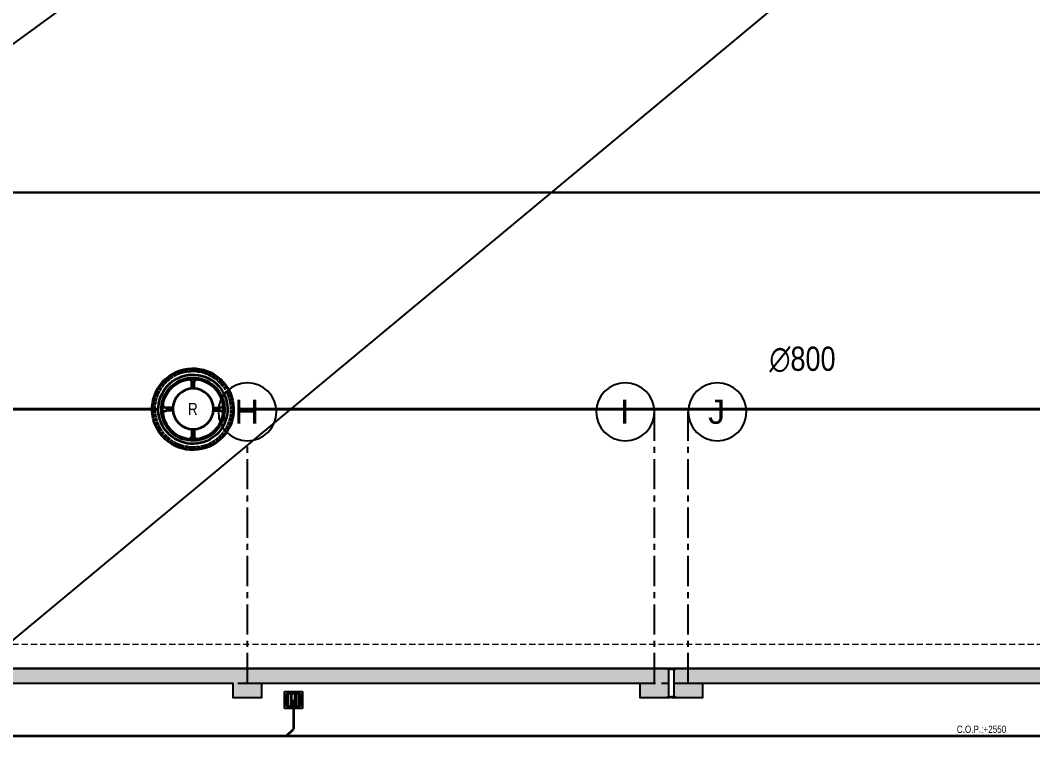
# Model space of a CAD drawing. Header units: millimetres. Extents: x -379292 to 1221486, y 92049 to 447512.
# Drawn here: x 109159 to 130059, y 277010 to 291803 of the extents above; entities that cross this region are included whole.
import ezdxf
from ezdxf.enums import TextEntityAlignment as Align
from ezdxf.lldxf.tags import DXFTag

# ---------------------------------------------------------------- set-up
doc = ezdxf.new("R2010")
doc.units = ezdxf.units.MM
doc.linetypes.add('CENTER', pattern=[2, 1.25, -0.25, 0.25, -0.25])
doc.linetypes.add('HIDDEN', pattern=[9.525, 6.35, -3.175])
for name, color, linetype, lineweight in [('0-KRCN-SHT YAĞMURSUYUBORUSU-100', 3, 'PISSU_LINE50', 35), ('0-KRCN-SHT-PİSSU-BORU', 220, 'PISSU_LINE50', 40), ('0-KRCN-SHT-ROGAR', 151, 'Continuous', 35), ('06_FORMWORK HIDDEN', 252, 'HIDDEN2', 0)]:
    doc.layers.add(name, color=color, linetype=linetype, lineweight=lineweight)
for name, color, linetype in [('04_RAIN INLET', 51, 'Continuous'), ('05_AXIS', 211, 'CENTER'), ('05_AXIS NAME', 7, 'Continuous'), ('05_DILATATION', 131, 'Continuous'), ('05_HATCH CONCRETE', 141, 'Continuous'), ('05_HATCH SOLID-2', 253, 'Continuous'), ('M_YANGIN_SPR_ CAP', 7, 'Continuous')]:
    doc.layers.add(name, color=color, linetype=linetype)
doc.styles.add('DOA.ARIAL', font='arial.ttf')
doc.styles.add('MUF', font='isocpeur.ttf')
doc.styles.add('TROMANT', font='arial.ttf', dxfattribs={"width": 0.8})
doc.styles.add('YAZI-5', font='arial.ttf', dxfattribs={"height": 5})
tags = doc.linetypes.add('HIDDEN2', pattern=[0.1875, 0.125, -0.0625]).pattern_tags.tags
tags[6:7] = [DXFTag(74, 4), DXFTag(75, 0), DXFTag(340, '0'), DXFTag(46, 0.0), DXFTag(50, 0.0), DXFTag(44, 0.0), DXFTag(45, 0.0)]
tags[4:5] = [DXFTag(74, 4), DXFTag(75, 0), DXFTag(340, '0'), DXFTag(46, 0.0), DXFTag(50, 0.0), DXFTag(44, 0.0), DXFTag(45, 0.0)]
doc.linetypes.add('PISSU_LINE50', pattern='A,50,-10,["C",MUF,S=10,R=0,X=1,Y=-5],0', length=60)
pattern_1 = [(225, (905000, -3e-07), (67.351921, -67.351921), []), (225, (904932.65, -3e-07), (67.351921, -67.351921), [47.625, -23.8125])]

# ---------------------------------------------------------------- blocks, each defined once
blk = doc.blocks.new('AWAKS ADI')
at = {"layer": '05_AXIS NAME', "color": 2}
blk.add_circle((0, 0), 6, dxfattribs=at)
at = {"layer": '05_AXIS NAME', "style": 'YAZI-5'}
blk.add_attdef('AKSADI', text='', height=5, dxfattribs=at).set_placement((0, 0), align=Align.MIDDLE_CENTER)
blk = doc.blocks.new('202_Aks')
at = {"layer": '05_AXIS', "ltscale": 500}
for p, q in [((65600, 0), (65600, 5600)), ((66300, 0), (66300, 5600)), ((57200, 0), (57200, 5000)), ((-5000, 0), (142900, 0))]:
    blk.add_line(p, q, dxfattribs=at)
at = {"layer": '05_AXIS NAME'}
ref = blk.add_blockref('AWAKS ADI', (57200, 5600), dxfattribs=dict(at, xscale=-100, yscale=100, zscale=100))
ref.add_attrib('AKSADI', 'H', dxfattribs={"height": 500, "style": 'YAZI-5'}).set_placement((57186, 5602), align=Align.MIDDLE_CENTER)
ref = blk.add_blockref('AWAKS ADI', (65000, 5600), dxfattribs=dict(at, xscale=-100, yscale=100, zscale=100))
ref.add_attrib('AKSADI', 'I', dxfattribs={"height": 500, "style": 'YAZI-5'}).set_placement((64986, 5602), align=Align.MIDDLE_CENTER)
ref = blk.add_blockref('AWAKS ADI', (66900, 5600), dxfattribs=dict(at, xscale=-100, yscale=100, zscale=100))
ref.add_attrib('AKSADI', 'J', dxfattribs={"height": 500, "style": 'YAZI-5'}).set_placement((66886, 5602), align=Align.MIDDLE_CENTER)
blk = doc.blocks.new('DİLATASYON PROFİL')
at = {"color": 8}
for p, q in [((-48, 0), (-46, 2)), ((-48, 0), (-20, 0)), ((-46, 2), (-46, 2)), ((-23, 2), (-20, 2)), ((-23, 2), (-22, 0)), ((-19, 2), (-20, 1)), ((-20, 2), (-20, 1)), ((-20, 0), (12, 0)), ((-20, 0), (-20, 0)), ((-20, 0), (-20, 0)), ((-17, 2), (-19, 2)), ((-17, 2), (-18, 0)), ((12, -13), (12, 0)), ((12, -13), (12, 0)), ((20, 2), (21, 0)), ((22, 2), (21, 2)), ((21, 1), (21, 0)), ((21, -1), (21, 0)), ((23, 1), (23, 1)), ((24, -6), (23, 1)), ((24, 1), (24, 1)), ((24, 1), (24, 1)), ((25, 1), (25, 1)), ((25, 1), (25, 1)), ((26, 1), (26, 1)), ((26, 1), (26, 1)), ((27, 1), (27, 1)), ((27, 1), (27, 1)), ((28, 1), (28, 1)), ((28, 1), (28, 1)), ((29, 1), (29, 1)), ((29, 1), (29, 1)), ((30, 1), (30, 1)), ((30, 1), (30, 1)), ((31, 1), (31, 1)), ((31, 1), (31, 1)), ((32, 1), (32, 1)), ((32, 1), (32, 1)), ((33, 1), (33, 1)), ((33, 1), (33, 1)), ((34, 1), (34, 1)), ((34, 1), (34, 1)), ((35, 1), (35, 1)), ((35, 1), (35, 1)), ((36, 2), (36, 2)), ((36, 2), (36, 1)), ((38, 2), (36, 1)), ((36, 1), (36, 2)), ((36, 1), (36, 2)), ((38, 2), (38, 2)), ((38, 2), (38, 2)), ((38, 2), (38, 2)), ((39, 2), (38, 2)), ((39, 2), (38, 2)), ((40, 2), (39, 2)), ((39, 2), (39, 2)), ((40, 2), (41, 2)), ((41, 2), (42, 1)), ((41, 2), (41, 2)), ((43, 2), (42, 1)), ((43, 2), (43, 2)), ((43, 1), (43, 2)), ((43, 1), (43, 2)), ((44, 1), (44, 1)), ((45, 1), (45, 1)), ((45, 1), (45, 1)), ((46, 1), (46, 1)), ((46, 1), (46, 1)), ((47, 1), (47, 1)), ((47, 1), (47, 1)), ((48, 1), (48, 1)), ((48, 1), (48, 1)), ((49, 1), (49, 1)), ((49, 1), (49, 1)), ((50, 1), (50, 1)), ((50, 1), (50, 1)), ((51, 1), (51, 1)), ((51, 1), (51, 1)), ((52, 1), (52, 1)), ((52, 1), (52, 1)), ((53, 1), (53, 1)), ((53, 1), (53, 1)), ((54, 1), (54, 1)), ((54, 1), (54, 1)), ((55, 1), (55, 1)), ((55, 1), (55, 1)), ((56, 1), (56, 1)), ((57, 2), (57, 2)), ((57, 2), (58, 1)), ((57, 1), (57, 2)), ((57, 1), (57, 2)), ((59, 2), (58, 1)), ((59, 2), (59, 2)), ((59, 2), (59, 2)), ((59, 2), (59, 2)), ((60, 2), (59, 2)), ((60, 2), (59, 2)), ((60, 2), (61, 2)), ((61, 2), (62, 2)), ((61, 2), (61, 2)), ((63, 2), (62, 2)), ((63, 2), (64, 1)), ((64, 2), (64, 2)), ((64, 2), (64, 1)), ((64, 1), (64, 2)), ((64, 1), (64, 2)), ((65, 1), (65, 1)), ((66, 1), (66, 1)), ((66, 1), (66, 1)), ((67, 1), (67, 1)), ((67, 1), (67, 1)), ((68, 1), (68, 1)), ((68, 1), (68, 1)), ((69, 1), (69, 1)), ((69, 1), (69, 1)), ((70, 1), (70, 1)), ((70, 1), (70, 1)), ((71, 1), (71, 1)), ((71, 1), (71, 1)), ((72, 1), (72, 1)), ((72, 1), (72, 1)), ((73, 1), (73, 1)), ((73, 1), (73, 1)), ((74, 1), (74, 1)), ((74, 1), (74, 1)), ((75, 1), (75, 1)), ((75, 1), (75, 1)), ((76, -6), (77, 1)), ((76, 1), (76, 1)), ((76, 1), (76, 1)), ((77, 1), (77, 1)), ((77, 1), (77, 1)), ((78, 2), (79, 2)), ((80, 2), (79, 0)), ((79, 1), (79, 0)), ((79, -1), (79, 1)), ((88, -13), (88, 0)), ((120, 0), (88, 0)), ((88, -13), (88, 0)), ((148, 0), (88, 0)), ((117, 2), (119, 2)), ((117, 2), (118, 0)), ((119, 2), (120, 1)), ((123, 2), (120, 2)), ((120, 2), (120, 1)), ((120, 0), (120, 0)), ((120, 0), (120, 0)), ((140, 0), (120, 0)), ((123, 2), (122, 0)), ((146, 2), (146, 2)), ((148, 0), (146, 2)), ((-22, -20), (-23, -21)), ((-22, -20), (-23, -21)), ((-23, -21), (-22, -22)), ((-23, -21), (-22, -22)), ((-23, -22), (-23, -23)), ((-22, -22), (-23, -22)), ((-23, -22), (-23, -23)), ((-22, -22), (-23, -22)), ((-23, -23), (-22, -23)), ((-22, -23), (-23, -23)), ((-23, -23), (-23, -24)), ((-23, -23), (-22, -23)), ((-22, -23), (-23, -23)), ((-23, -23), (-23, -24)), ((-23, -24), (-22, -25)), ((-23, -24), (-22, -25)), ((-22, 0), (-18, 0)), ((-22, -3), (-22, 0)), ((-22, 0), (-18, 0)), ((-22, -3), (-22, 0)), ((-22, -3), (-18, -3)), ((-22, -3), (-18, -3)), ((-21, -6), (-22, -6)), ((-22, -6), (-22, -7)), ((-21, -6), (-22, -6)), ((-22, -6), (-22, -7)), ((-22, -7), (-21, -7)), ((-21, -7), (-22, -7)), ((-22, -7), (-22, -9)), ((-22, -7), (-21, -7)), ((-21, -7), (-22, -7)), ((-22, -7), (-22, -9)), ((-22, -9), (-21, -9)), ((-21, -9), (-22, -9)), ((-22, -9), (-22, -10)), ((-22, -9), (-21, -9)), ((-21, -9), (-22, -9)), ((-22, -9), (-22, -10)), ((-22, -10), (-21, -11)), ((-22, -10), (-21, -11)), ((-21, -11), (-22, -11)), ((-22, -11), (-22, -12)), ((-21, -11), (-22, -11)), ((-22, -11), (-22, -12)), ((-22, -12), (-21, -13)), ((-22, -12), (-21, -13)), ((-21, -13), (-22, -13)), ((-22, -13), (-22, -14)), ((-21, -13), (-22, -13)), ((-22, -13), (-22, -14)), ((-21, -14), (-22, -14)), ((-22, -14), (-21, -14)), ((-21, -14), (-22, -14)), ((-22, -14), (-22, -16)), ((-21, -14), (-22, -14)), ((-22, -14), (-21, -14)), ((-21, -14), (-22, -14)), ((-22, -14), (-22, -16)), ((-22, -16), (-21, -16)), ((-21, -16), (-22, -16)), ((-22, -16), (-22, -17)), ((-22, -16), (-21, -16)), ((-21, -16), (-22, -16)), ((-22, -16), (-22, -17)), ((-22, -17), (-21, -18)), ((-22, -17), (-21, -18)), ((-21, -18), (-22, -18)), ((-22, -18), (-22, -19)), ((-21, -18), (-22, -18)), ((-22, -18), (-22, -19)), ((-22, -19), (-22, -20)), ((-22, -19), (-22, -20)), ((-22, -20), (-22, -20)), ((-22, -20), (-22, -20)), ((-22, -25), (-21, -25)), ((-22, -25), (-21, -25)), ((-21, -3), (-21, -3)), ((-21, -3), (-21, -6)), ((-21, -6), (-21, -3)), ((-21, -25), (-20, -3)), ((-21, -3), (-21, -3)), ((-21, -3), (-21, -6)), ((-21, -6), (-21, -3)), ((-21, -25), (-20, -3)), ((-21, -7), (-21, -7)), ((-21, -7), (-21, -7)), ((-19, -12), (-21, -14)), ((-19, -12), (-21, -14)), ((-19, -13), (-21, -14)), ((-19, -13), (-21, -14)), ((-19, -16), (-21, -18)), ((-19, -16), (-21, -17)), ((-19, -16), (-21, -18)), ((-19, -16), (-21, -17)), ((-19, -19), (-21, -21)), ((-19, -19), (-21, -21)), ((-19, -20), (-21, -21)), ((-19, -20), (-21, -21)), ((-19, -23), (-21, -25)), ((-19, -23), (-21, -25)), ((-19, -23), (-21, -25)), ((-19, -23), (-21, -25)), ((-21, -25), (-21, -25)), ((-20, -27), (-21, -25)), ((-21, -25), (-21, -25)), ((-20, -27), (-21, -25)), ((-19, -25), (-20, -3)), ((-19, -25), (-20, -3)), ((-20, -5), (-20, -6)), ((-20, -5), (-20, -6)), ((-20, -6), (-20, -6)), ((-20, -6), (-20, -6)), ((-19, -9), (-20, -10)), ((-19, -9), (-20, -10)), ((-19, -9), (-20, -10)), ((-19, -9), (-20, -10)), ((-20, -27), (-18, -25)), ((-20, -27), (-18, -25)), ((-18, -3), (-19, -3)), ((-19, -3), (-19, -6)), ((-18, -3), (-19, -3)), ((-19, -3), (-19, -6)), ((-19, -6), (-18, -6)), ((-19, -6), (-18, -6)), ((-19, -7), (-18, -7)), ((-18, -7), (-19, -7)), ((-19, -7), (-18, -7)), ((-18, -7), (-19, -7)), ((-19, -9), (-18, -9)), ((-18, -9), (-19, -9)), ((-19, -9), (-18, -9)), ((-18, -9), (-19, -9)), ((-18, -10), (-19, -11)), ((-18, -10), (-19, -11)), ((-19, -11), (-18, -11)), ((-19, -11), (-18, -11)), ((-18, -12), (-19, -13)), ((-18, -12), (-19, -13)), ((-19, -13), (-18, -13)), ((-19, -13), (-18, -13)), ((-19, -25), (-18, -25)), ((-19, -25), (-18, -25)), ((-18, -3), (-18, 0)), ((-18, -3), (-18, 0)), ((-18, -5), (-18, -3)), ((-18, -5), (-18, -3)), ((-18, -6), (-18, -5)), ((-18, -5), (-18, -5)), ((-18, -6), (-18, -5)), ((-18, -5), (-18, -5)), ((-18, -6), (-18, -7)), ((-18, -6), (-18, -7)), ((-18, -7), (-18, -9)), ((-18, -7), (-18, -9)), ((-18, -9), (-18, -10)), ((-18, -9), (-18, -9)), ((-18, -9), (-18, -10)), ((-18, -9), (-18, -9)), ((-18, -11), (-18, -11)), ((-18, -11), (-18, -12)), ((-18, -11), (-18, -11)), ((-18, -11), (-18, -12)), ((-18, -13), (-18, -14)), ((-18, -13), (-18, -14)), ((-18, -14), (-18, -16)), ((-18, -14), (-18, -14)), ((-18, -14), (-18, -14)), ((-18, -14), (-18, -16)), ((-18, -14), (-18, -14)), ((-18, -14), (-18, -14)), ((-18, -16), (-17, -16)), ((-18, -16), (-18, -16)), ((-18, -16), (-17, -16)), ((-18, -16), (-18, -16)), ((-17, -17), (-18, -18)), ((-17, -17), (-18, -18)), ((-18, -18), (-17, -18)), ((-18, -18), (-17, -18)), ((-17, -19), (-18, -20)), ((-17, -19), (-18, -20)), ((-18, -20), (-17, -20)), ((-18, -20), (-17, -20)), ((-17, -21), (-18, -22)), ((-17, -21), (-18, -22)), ((-18, -22), (-17, -22)), ((-18, -22), (-17, -22)), ((-18, -23), (-17, -23)), ((-17, -23), (-18, -23)), ((-18, -23), (-17, -23)), ((-17, -23), (-18, -23)), ((-17, -24), (-18, -25)), ((-17, -24), (-18, -25)), ((-18, -25), (-18, -25)), ((-18, -25), (-18, -25)), ((-17, -16), (-17, -17)), ((-17, -16), (-17, -17)), ((-17, -18), (-17, -19)), ((-17, -18), (-17, -19)), ((-17, -20), (-17, -21)), ((-17, -20), (-17, -21)), ((-17, -22), (-17, -23)), ((-17, -22), (-17, -23)), ((-17, -23), (-17, -24)), ((-17, -23), (-17, -24)), ((12, -13), (21, -13)), ((19, -2), (19, -1)), ((19, -8), (19, -8)), ((20, -3), (21, -3)), ((21, -1), (21, -3)), ((22, -12), (21, -7)), ((21, -13), (21, -9)), ((22, -12), (24, -7)), ((24, -5), (24, 0)), ((25, -6), (24, -6)), ((26, -6), (24, -6)), ((24, -7), (25, -7)), ((26, -7), (24, -7)), ((24, -12), (24, -8)), ((25, -8), (24, -8)), ((34, -12), (24, -12)), ((25, -5), (25, -4)), ((28, -4), (25, -4)), ((25, -10), (25, -8)), ((28, -10), (25, -10)), ((26, -4), (27, -4)), ((26, -6), (26, -5)), ((26, -9), (26, -7)), ((27, -9), (26, -9)), ((27, -9), (27, -4)), ((28, -10), (28, -4)), ((30, -10), (30, -4)), ((32, -4), (30, -4)), ((32, -10), (30, -10)), ((31, -4), (31, -8)), ((32, -4), (31, -4)), ((31, -8), (31, -10)), ((31, -10), (32, -10)), ((31, -10), (32, -10)), ((32, -4), (32, -5)), ((32, -4), (32, -6)), ((32, -6), (34, -6)), ((32, -8), (32, -10)), ((34, -8), (32, -8)), ((32, -10), (32, -8)), ((32, -10), (32, -8)), ((34, -6), (33, -6)), ((33, -8), (34, -8)), ((34, 0), (34, -5)), ((34, -6), (34, -2)), ((34, -8), (34, -12)), ((36, -7), (36, -5)), ((43, -7), (43, -5)), ((45, -6), (45, 0)), ((45, -6), (45, -2)), ((46, -6), (45, -6)), ((46, -6), (45, -6)), ((45, -8), (46, -8)), ((46, -8), (45, -8)), ((45, -12), (45, -9)), ((55, -12), (45, -12)), ((46, -6), (46, -4)), ((46, -4), (48, -4)), ((49, -4), (46, -4)), ((46, -6), (46, -4)), ((46, -10), (46, -8)), ((46, -10), (46, -8)), ((46, -10), (46, -9)), ((48, -10), (46, -10)), ((49, -10), (46, -10)), ((48, -4), (48, -8)), ((48, -8), (48, -10)), ((49, -10), (49, -4)), ((53, -4), (51, -4)), ((51, -10), (51, -4)), ((53, -10), (51, -10)), ((52, -4), (52, -8)), ((54, -4), (52, -4)), ((52, -8), (52, -10)), ((52, -10), (54, -10)), ((53, -4), (53, -6)), ((54, -4), (54, -5)), ((55, -6), (54, -6)), ((55, -6), (54, -6)), ((54, -8), (55, -8)), ((55, -8), (54, -8)), ((54, -10), (54, -8)), ((53, -9), (53, -10)), ((55, 0), (55, -6)), ((55, -6), (55, -2)), ((55, -9), (55, -12)), ((57, -7), (57, -5)), ((64, -7), (64, -5)), ((66, -6), (66, 0)), ((66, -6), (66, -2)), ((68, -6), (66, -6)), ((67, -6), (66, -6)), ((66, -8), (68, -8)), ((67, -8), (66, -8)), ((66, -12), (66, -9)), ((76, -12), (66, -12)), ((68, -6), (68, -4)), ((68, -4), (69, -4)), ((70, -4), (68, -4)), ((68, -6), (68, -4)), ((68, -10), (68, -8)), ((68, -10), (68, -8)), ((68, -10), (68, -9)), ((69, -10), (68, -10)), ((70, -10), (68, -10)), ((69, -4), (69, -8)), ((69, -8), (69, -10)), ((70, -10), (70, -4)), ((75, -4), (72, -4)), ((72, -10), (72, -4)), ((75, -10), (72, -10)), ((73, -10), (73, -5)), ((74, -5), (73, -5)), ((73, -10), (74, -10)), ((74, -7), (74, -5)), ((74, -7), (76, -7)), ((74, -9), (74, -8)), ((74, -8), (76, -8)), ((75, -4), (75, -6)), ((76, -6), (75, -6)), ((75, -8), (76, -8)), ((75, -9), (75, -10)), ((76, 0), (76, -6)), ((78, -12), (76, -8)), ((76, -9), (76, -12)), ((78, -12), (79, -8)), ((79, -2), (79, -3)), ((80, -3), (79, -3)), ((79, -13), (79, -9)), ((88, -13), (79, -13)), ((81, -2), (81, -1)), ((81, -8), (81, -9)), ((118, -16), (117, -16)), ((117, -16), (117, -17)), ((118, -16), (117, -16)), ((117, -16), (117, -17)), ((117, -17), (118, -18)), ((117, -17), (118, -18)), ((118, -18), (117, -18)), ((117, -18), (117, -19)), ((118, -18), (117, -18)), ((117, -18), (117, -19)), ((117, -19), (118, -20)), ((117, -19), (118, -20)), ((118, -20), (117, -20)), ((117, -20), (117, -21)), ((118, -20), (117, -20)), ((117, -20), (117, -21)), ((117, -21), (118, -22)), ((117, -21), (118, -22)), ((117, -22), (117, -23)), ((118, -22), (117, -22)), ((117, -22), (117, -23)), ((118, -22), (117, -22)), ((117, -23), (118, -23)), ((118, -23), (117, -23)), ((117, -23), (117, -24)), ((117, -23), (118, -23)), ((118, -23), (117, -23)), ((117, -23), (117, -24)), ((117, -24), (118, -25)), ((117, -24), (118, -25)), ((118, 0), (122, 0)), ((118, -3), (118, 0)), ((118, 0), (122, 0)), ((118, -3), (118, 0)), ((118, -3), (119, -3)), ((118, -3), (122, -3)), ((118, -6), (118, -3)), ((118, -3), (119, -3)), ((118, -3), (122, -3)), ((118, -6), (118, -3)), ((119, -6), (118, -6)), ((118, -6), (118, -7)), ((119, -6), (118, -6)), ((118, -6), (118, -7)), ((118, -7), (119, -7)), ((118, -7), (118, -7)), ((119, -7), (118, -7)), ((118, -7), (118, -9)), ((118, -7), (119, -7)), ((118, -7), (118, -7)), ((119, -7), (118, -7)), ((118, -7), (118, -9)), ((118, -9), (119, -9)), ((119, -9), (118, -9)), ((118, -9), (118, -10)), ((118, -9), (119, -9)), ((119, -9), (118, -9)), ((118, -9), (118, -10)), ((118, -10), (119, -11)), ((118, -10), (119, -11)), ((119, -11), (118, -11)), ((118, -11), (118, -12)), ((119, -11), (118, -11)), ((118, -11), (118, -12)), ((118, -12), (119, -13)), ((118, -12), (119, -13)), ((119, -13), (118, -13)), ((118, -13), (118, -14)), ((119, -13), (118, -13)), ((118, -13), (118, -14)), ((118, -14), (118, -14)), ((118, -14), (118, -14)), ((118, -14), (118, -16)), ((118, -14), (118, -14)), ((118, -14), (118, -14)), ((118, -14), (118, -14)), ((118, -14), (118, -16)), ((118, -14), (118, -14)), ((118, -16), (118, -16)), ((118, -16), (118, -16)), ((121, -23), (118, -25)), ((121, -23), (118, -25)), ((118, -25), (119, -25)), ((118, -25), (118, -25)), ((120, -27), (118, -25)), ((118, -25), (119, -25)), ((118, -25), (118, -25)), ((120, -27), (118, -25)), ((119, -3), (119, -6)), ((119, -25), (120, -3)), ((119, -3), (119, -6)), ((119, -25), (120, -3)), ((120, -6), (119, -6)), ((120, -6), (119, -6)), ((120, -9), (119, -10)), ((120, -9), (119, -10)), ((120, -9), (119, -10)), ((120, -9), (119, -10)), ((121, -12), (119, -14)), ((121, -12), (119, -14)), ((121, -13), (119, -14)), ((121, -13), (119, -14)), ((121, -16), (119, -18)), ((121, -16), (119, -17)), ((121, -16), (119, -18)), ((121, -16), (119, -17)), ((121, -19), (119, -21)), ((121, -19), (119, -21)), ((121, -20), (119, -21)), ((121, -20), (119, -21)), ((121, -23), (119, -25)), ((121, -23), (119, -25)), ((121, -25), (120, -3)), ((121, -25), (120, -3)), ((120, -5), (120, -6)), ((120, -5), (120, -6)), ((120, -27), (121, -25)), ((120, -27), (121, -25)), ((121, -3), (121, -3)), ((121, -3), (121, -6)), ((121, -5), (121, -3)), ((121, -3), (121, -3)), ((121, -3), (121, -6)), ((121, -5), (121, -3)), ((121, -6), (121, -5)), ((121, -5), (121, -5)), ((121, -6), (121, -5)), ((121, -5), (121, -5)), ((121, -6), (122, -6)), ((121, -6), (122, -6)), ((121, -8), (122, -7)), ((122, -7), (121, -8)), ((121, -8), (122, -7)), ((122, -7), (121, -8)), ((121, -9), (122, -9)), ((121, -9), (121, -9)), ((122, -9), (121, -9)), ((121, -9), (122, -9)), ((121, -9), (121, -9)), ((122, -9), (121, -9)), ((122, -10), (121, -11)), ((122, -10), (121, -11)), ((121, -11), (122, -11)), ((121, -11), (121, -11)), ((121, -11), (122, -11)), ((121, -11), (121, -11)), ((122, -12), (121, -13)), ((122, -12), (121, -13)), ((121, -13), (122, -13)), ((121, -13), (122, -13)), ((121, -14), (122, -14)), ((122, -14), (121, -14)), ((121, -14), (122, -14)), ((122, -14), (121, -14)), ((121, -16), (122, -16)), ((122, -16), (121, -16)), ((121, -16), (122, -16)), ((122, -16), (121, -16)), ((122, -17), (121, -18)), ((122, -17), (121, -18)), ((121, -18), (122, -18)), ((121, -18), (122, -18)), ((121, -25), (121, -25)), ((121, -25), (122, -25)), ((121, -25), (121, -25)), ((121, -25), (122, -25)), ((122, -3), (122, 0)), ((122, -3), (122, 0)), ((122, -6), (122, -7)), ((122, -6), (122, -7)), ((122, -7), (122, -9)), ((122, -7), (122, -9)), ((122, -9), (122, -10)), ((122, -9), (122, -10)), ((122, -11), (122, -12)), ((122, -11), (122, -12)), ((122, -13), (122, -14)), ((122, -13), (122, -14)), ((122, -14), (122, -16)), ((122, -14), (122, -16)), ((122, -16), (122, -17)), ((122, -16), (122, -17)), ((122, -18), (122, -19)), ((122, -18), (122, -19)), ((122, -19), (122, -20)), ((122, -19), (122, -20)), ((122, -20), (122, -20)), ((122, -20), (123, -21)), ((122, -20), (122, -20)), ((122, -20), (123, -21)), ((123, -21), (122, -22)), ((123, -21), (122, -22)), ((122, -22), (123, -22)), ((122, -22), (123, -22)), ((122, -23), (123, -23)), ((123, -23), (122, -23)), ((122, -23), (123, -23)), ((123, -23), (122, -23)), ((123, -24), (122, -25)), ((123, -24), (122, -25)), ((123, -22), (123, -23)), ((123, -22), (123, -23)), ((123, -23), (123, -24)), ((123, -23), (123, -24))]:
    blk.add_line(p, q, dxfattribs=at)
for centre, radius, start, end in [((-45, 1), 1.3, 64.6683, 126.1289), ((-44, 3), 1.3, 244.6683, 295.3317), ((-43, 1), 1.3, 64.6683, 115.3317), ((-42, 3), 1.3, 244.6683, 295.3317), ((-40, 1), 1.3, 64.6683, 115.3317), ((-39, 3), 1.3, 244.6683, 295.3317), ((-38, 1), 1.3, 64.6683, 115.3317), ((-37, 3), 1.3, 244.6683, 295.3317), ((-36, 1), 1.3, 64.6683, 115.3317), ((-35, 3), 1.3, 244.6683, 295.3317), ((-34, 1), 1.3, 64.6683, 115.3317), ((-33, 3), 1.3, 244.6683, 295.3317), ((-32, 1), 1.3, 64.6683, 115.3317), ((-30, 3), 1.3, 244.6683, 295.3317), ((-29, 1), 1.3, 64.6683, 115.3317), ((-28, 3), 1.3, 244.6683, 295.3317), ((-27, 1), 1.3, 64.6683, 115.3317), ((-26, 3), 1.3, 244.6683, 295.3317), ((-25, 1), 1.3, 64.6683, 115.3317), ((-24, 3), 1.3, 244.6683, 295.3317), ((-23, 1), 1.3, 64.6683, 115.3317), ((-22, 3), 1.3, 244.6683, 295.3317), ((-20, 1), 1.3, 64.6683, 115.3317), ((-19, 3), 1.3, 244.6683, 295.3317), ((-18, 1), 1.3, 64.6683, 115.3317), ((-17, 3), 1.3, 244.6683, 295.3317), ((-16, 1), 1.3, 64.6683, 115.3317), ((-15, 3), 1.3, 244.6683, 295.3317), ((-14, 1), 1.3, 64.6683, 115.3317), ((-13, 3), 1.3, 244.6683, 295.3317), ((-12, 1), 1.3, 64.6683, 115.3317), ((-10, 3), 1.3, 244.6683, 295.3317), ((-9, 1), 1.3, 64.6683, 115.3317), ((-8, 3), 1.3, 244.6683, 295.3317), ((-7, 1), 1.3, 64.6683, 115.3317), ((-6, 1), 1.3, 64.6683, 115.3317), ((-5, 3), 1.3, 244.6683, 295.3317), ((-4, 1), 1.3, 64.6683, 115.3317), ((-3, 3), 1.3, 244.6683, 295.3317), ((-2, 1), 1.3, 64.6683, 115.3317), ((-1, 3), 1.3, 244.6683, 295.3317), ((1, 1), 1.3, 64.6683, 115.3317), ((2, 3), 1.3, 244.6683, 295.3317), ((3, 1), 1.3, 64.6683, 115.3317), ((4, 3), 1.3, 244.6683, 295.3317), ((5, 1), 1.3, 64.6683, 115.3317), ((6, 3), 1.3, 244.6683, 295.3317), ((7, 1), 1.3, 64.6683, 115.3317), ((8, 3), 1.3, 244.6683, 295.3317), ((9, 1), 1.3, 64.6683, 115.3317), ((11, 3), 1.3, 244.6683, 295.3317), ((12, 1), 1.3, 64.6683, 115.3317), ((13, 3), 1.3, 244.6683, 295.3317), ((14, 1), 1.3, 64.6683, 115.3317), ((15, 3), 1.3, 244.6683, 295.3317), ((16, 1), 1.3, 64.6683, 115.3317), ((17, 3), 1.3, 244.6683, 295.3317), ((18, 1), 1.3, 63.2691, 115.3317), ((20, 3), 1.3, 244.6683, 288.3764), ((21, 2), 0.381, 90.8255, 269.3453), ((20, -1), 1.61, 330.6457, 24.0465), ((22, 1), 0.55, 357.34, 90), ((23, 1), 0.16, 40.5, 139.5), ((23, 1), 0.16, 141.0253, 263.0349), ((23, -1), 1.2, 25.7871, 83.0349), ((24, 1), 0.16, 40.5, 139.5), ((25, 1), 0.16, 40.5, 139.5), ((26, 1), 0.16, 40.5, 139.5), ((27, 1), 0.16, 40.5, 139.5), ((28, 1), 0.16, 40.5, 139.5), ((29, 1), 0.16, 40.5, 139.5), ((30, 1), 0.16, 40.5, 139.5), ((31, 1), 0.16, 40.5, 139.5), ((32, 1), 0.16, 40.5, 139.5), ((33, 1), 0.16, 40.5, 139.5), ((34, 1), 0.16, 40.5, 139.5), ((37, -2), 3, 110.9248, 180), ((35, -1), 1.2, 93.7255, 146.441), ((35, 1), 0.16, 273.7255, 40.5), ((35, 1), 0.16, 273.7255, 276.016), ((39, -8), 10, 110.7934, 110.9248), ((39, -8), 10, 69.0752, 69.2066), ((42, -2), 3, 0, 69.0752), ((44, 1), 0.16, 40.5, 139.5), ((44, -1), 1.2, 25.7871, 64.9325), ((45, 1), 0.16, 40.5, 139.5), ((46, 1), 0.16, 40.5, 139.5), ((47, 1), 0.16, 40.5, 139.5), ((48, 1), 0.16, 40.5, 139.5), ((49, 1), 0.16, 40.5, 139.5), ((50, 1), 0.16, 40.5, 139.5), ((51, 1), 0.16, 40.5, 139.5), ((52, 1), 0.16, 40.5, 139.5), ((53, 1), 0.16, 40.5, 139.5), ((54, 1), 0.16, 40.5, 139.5), ((55, 1), 0.16, 40.5, 139.5), ((58, -2), 3, 110.9248, 180), ((56, -1), 1.2, 93.7255, 146.441), ((56, 0), 0.16, 273.7255, 40.5), ((61, -8), 10, 110.7934, 110.9248), ((61, -8), 10, 69.0752, 69.2066), ((63, -2), 3, 0, 69.0752), ((66, 1), 0.16, 40.5, 139.5), ((67, 1), 0.16, 40.5, 139.5), ((65, -1), 1.2, 25.7871, 64.9325), ((68, 1), 0.16, 40.5, 139.5), ((69, 1), 0.16, 40.5, 139.5), ((70, 1), 0.16, 40.5, 139.5), ((71, 1), 0.16, 40.5, 139.5), ((72, 1), 0.16, 40.5, 139.5), ((73, 1), 0.16, 40.5, 139.5), ((74, 1), 0.16, 40.5, 139.5), ((75, 1), 0.16, 40.5, 139.5), ((76, 1), 0.16, 40.5, 139.5), ((77, 1), 0.16, 40.5, 139.5), ((77, -1), 1.2, 93.7255, 146.441), ((78, 1), 0.55, 90, 182.66), ((77, 0), 0.16, 273.7255, 40.5), ((77, 0), 0.16, 273.7255, 276.016), ((79, 1), 0.381, 270.6547, 89.1745), ((80, 1), 1.3, 64.6683, 99.3419), ((82, 3), 1.3, 244.6683, 295.3317), ((83, 1), 1.3, 64.6683, 115.3317), ((84, 3), 1.3, 244.6683, 295.3317), ((85, 1), 1.3, 64.6683, 115.3317), ((86, 3), 1.3, 244.6683, 295.3317), ((87, 1), 1.3, 64.6683, 115.3317), ((88, 3), 1.3, 244.6683, 295.3317), ((89, 1), 1.3, 64.6683, 115.3317), ((90, 3), 1.3, 244.6683, 295.3317), ((92, 1), 1.3, 64.6683, 115.3317), ((93, 3), 1.3, 244.6683, 295.3317), ((94, 1), 1.3, 64.6683, 115.3317), ((95, 3), 1.3, 244.6683, 295.3317), ((96, 1), 1.3, 64.6683, 115.3317), ((97, 3), 1.3, 244.6683, 295.3317), ((98, 1), 1.3, 64.6683, 115.3317), ((99, 3), 1.3, 244.6683, 295.3317), ((100, 1), 1.3, 64.6683, 115.3317), ((102, 3), 1.3, 244.6683, 295.3317), ((103, 1), 1.3, 64.6683, 115.3317), ((104, 3), 1.3, 244.6683, 295.3317), ((105, 1), 1.3, 64.6683, 115.3317), ((106, 3), 1.3, 244.6683, 295.3317), ((107, 1), 1.3, 64.6683, 115.3317), ((108, 3), 1.3, 244.6683, 295.3317), ((109, 1), 1.3, 64.6683, 115.3317), ((111, 3), 1.3, 244.6683, 295.3317), ((112, 1), 1.3, 64.6683, 115.3317), ((113, 3), 1.3, 244.6683, 295.3317), ((114, 1), 1.3, 64.6683, 115.3317), ((115, 3), 1.3, 244.6683, 295.3317), ((116, 1), 1.3, 64.6683, 115.3317), ((117, 3), 1.3, 244.6683, 295.3317), ((118, 1), 1.3, 64.6683, 115.3317), ((119, 3), 1.3, 244.6683, 295.3317), ((121, 1), 1.3, 64.6683, 115.3317), ((122, 3), 1.3, 244.6683, 295.3317), ((123, 1), 1.3, 64.6683, 115.3317), ((124, 3), 1.3, 244.6683, 295.3317), ((125, 1), 1.3, 64.6683, 115.3317), ((126, 3), 1.3, 244.6683, 295.3317), ((127, 1), 1.3, 64.6683, 115.3317), ((128, 3), 1.3, 244.6683, 295.3317), ((129, 1), 1.3, 64.6683, 115.3317), ((131, 3), 1.3, 244.6683, 295.3317), ((132, 1), 1.3, 64.6683, 115.3317), ((133, 3), 1.3, 244.6683, 295.3317), ((134, 1), 1.3, 64.6683, 115.3317), ((135, 3), 1.3, 244.6683, 295.3317), ((136, 1), 1.3, 64.6683, 115.3317), ((137, 3), 1.3, 244.6683, 295.3317), ((138, 1), 1.3, 64.6683, 115.3317), ((139, 3), 1.3, 244.6683, 295.3317), ((141, 1), 1.3, 64.6683, 115.3317), ((142, 3), 1.3, 244.6683, 295.3317), ((143, 1), 1.3, 64.6683, 115.3317), ((144, 3), 1.3, 244.6683, 295.3317), ((145, 1), 1.3, 53.8711, 115.3317), ((-20, -3), 0.25, 2.8081, 91), ((-20, -3), 0.25, 89, 162.832), ((-20, -3), 0.25, 2.8081, 91), ((-20, -3), 0.25, 89, 162.832), ((18, -5), 4.15, 55.3598, 304.6402), ((18, -5), 4.29, 79.8358, 271.4513), ((18, -8), 0.825, 266.6901, 0), ((19, -1), 0.55, 0, 79.8358), ((20, -2), 0.55, 180, 270), ((20, -8), 0.954, 36.5523, 167.7728), ((21, -1), 0.6, 235.3598, 0), ((21, -9), 0.6, 0, 124.6402), ((22, -12), 0.364, 205.1184, 277.8355), ((24, -5), 0.25, 180, 270), ((24, -6), 0.55, 197.1305, 270), ((24, -8), 0.25, 90, 180), ((25, -5), 0.25, 270, 0), ((25, -8), 0.25, 0, 90), ((26, -5), 0.33, 90, 180), ((26, -9), 0.33, 180, 270), ((33, -5), 0.25, 180, 270), ((33, -8), 0.25, 90, 180), ((34, -5), 0.25, 270, 0), ((34, -8), 0.25, 0, 90), ((22, -12), 12.6, 0.0577, 16.2025), ((39, -1), 11.8, 246.209, 293.7816), ((39, -5), 3.75, 0, 180), ((39, -7), 3.75, 180, 0), ((57, -12), 12.6, 163.7975, 179.9423), ((45, -6), 0.25, 180, 270), ((45, -9), 0.25, 90, 180), ((46, -6), 0.25, 270, 0), ((46, -9), 0.25, 0, 90), ((54, -5), 0.25, 180, 270), ((54, -6), 0.25, 180, 270), ((54, -9), 0.25, 90, 180), ((55, -5), 0.25, 270, 0), ((55, -6), 0.25, 270, 0), ((55, -9), 0.25, 0, 90), ((43, -12), 12.6, 0.0577, 16.2025), ((61, -1), 11.8, 246.209, 293.7816), ((61, -5), 3.75, 0, 180), ((61, -7), 3.75, 180, 0), ((78, -12), 12.6, 163.7975, 179.9423), ((66, -6), 0.25, 180, 270), ((66, -9), 0.25, 90, 180), ((67, -6), 0.25, 270, 0), ((67, -9), 0.25, 0, 90), ((74, -5), 0.33, 0, 90), ((74, -9), 0.33, 270, 0), ((75, -6), 0.25, 180, 270), ((75, -9), 0.25, 90, 180), ((76, -6), 0.55, 270, 342.8695), ((76, -6), 0.25, 270, 0), ((76, -9), 0.25, 0, 90), ((78, -12), 0.364, 262.1645, 334.8816), ((80, -1), 1.61, 155.9535, 209.3543), ((79, -1), 0.6, 180, 304.6402), ((80, -8), 0.954, 12.2272, 143.4477), ((79, -9), 0.6, 55.3598, 180), ((82, -5), 4.15, 235.3598, 124.6402), ((80, -2), 0.55, 270, 0), ((82, -5), 4.29, 268.5487, 100.1642), ((81, -1), 0.55, 100.1642, 180), ((82, -9), 0.825, 180, 273.3099), ((120, -3), 0.25, 2.8081, 91), ((120, -3), 0.25, 89, 162.832), ((120, -3), 0.25, 2.8081, 91), ((120, -3), 0.25, 89, 162.832)]:
    blk.add_arc(centre, radius, start, end, dxfattribs=at)
blk = doc.blocks.new('OtoParkBodrumKatMimari')
at = {"layer": '05_HATCH CONCRETE'}
h = blk.add_hatch(dxfattribs=at)
h.set_pattern_fill('ANSI33', color=8, scale=15, angle=180, style=0)
h.set_pattern_definition(pattern_1)
h.paths.add_polyline_path([(12300, 177300), (12300, 177000), (12900, 177000), (12900, 177300), (19900, 177300), (19900, 177000), (20500, 177000), (20500, 177300), (28300, 177300), (28300, 177000), (28900, 177000), (28900, 177300), (36700, 177300), (36700, 177000), (37300, 177000), (37300, 177300), (45100, 177300), (45100, 177000), (45700, 177000), (45700, 177300), (53500, 177300), (53500, 177000), (54100, 177000), (54100, 177300), (61900, 177300), (61900, 177000), (62500, 177000), (62500, 177300), (70300, 177300), (70300, 177000), (70900, 177000), (70900, 177600), (4700, 177600), (4700, 177000), (5300, 177000), (5300, 177300)])
h = blk.add_hatch(dxfattribs=at)
h.set_pattern_fill('ANSI33', color=8, scale=15, angle=180, style=0)
h.set_pattern_definition(pattern_1)
h.paths.add_polyline_path([(96200, 177300), (96200, 177000), (96800, 177000), (96800, 177300), (104600, 177300), (104600, 177000), (105200, 177000), (105200, 177300), (113000, 177300), (113000, 177000), (113600, 177000), (113600, 177300), (121400, 177300), (121400, 177000), (122000, 177000), (122000, 177300), (127400, 177300), (127400, 177000), (128000, 177000), (128000, 177300), (135000, 177300), (135000, 177000), (135300, 177000), (135300, 172100), (135000, 172100), (135000, 171500), (135300, 171500), (135300, 164100), (135000, 164100), (135000, 163500), (135300, 163500), (135300, 156100), (135000, 156100), (135000, 155500), (135300, 155500), (135300, 148100), (135000, 148100), (135000, 147500), (135300, 147500), (135300, 144600), (135000, 144600), (135000, 144000), (135600, 144000), (135600, 144300), (142600, 144300), (142600, 144000), (142900, 144000), (142900, 140100), (142600, 140100), (142600, 139500), (142900, 139500), (142900, 132100), (142600, 132100), (142600, 131500), (142900, 131500), (142900, 127950), (142600, 127950), (142600, 127350), (142900, 127350), (142900, 124300), (142600, 124300), (142600, 123300), (142900, 123300), (142900, 113800), (142600, 113800), (142600, 112800), (142700, 112800), (142700, 100050), (135550, 100050), (135550, 108100), (135050, 108100), (135050, 83500), (135550, 83500), (135550, 99800), (142700, 99800), (142700, 78800), (142600, 78800), (142600, 77800), (142900, 77800), (142900, 68100), (142600, 68100), (142600, 67500), (143200, 67500), (143200, 144600), (135600, 144600), (135600, 177600), (71000, 177600), (71000, 177000), (71600, 177000), (71600, 177300), (79400, 177300), (79400, 177000), (80000, 177000), (80000, 177300), (87800, 177300), (87800, 177000), (88400, 177000), (88400, 177300)])
at = {"color": 5}
for points in [[(28900, 177300), (36700, 177300), (36700, 177000), (37300, 177000), (37300, 177300), (45100, 177300), (45100, 177000), (45700, 177000), (45700, 177300), (53500, 177300), (53500, 177000), (54100, 177000), (54100, 177300), (61900, 177300), (61900, 177000), (62500, 177000), (62500, 177300), (70300, 177300), (70300, 177000), (70900, 177000), (70900, 177600), (4700, 177600)], [(135600, 177600), (71000, 177600), (71000, 177000), (71600, 177000), (71600, 177300), (79400, 177300)]]:
    blk.add_lwpolyline(points, dxfattribs=at)
at = {"layer": '05_HATCH SOLID-2', "color": 251, "ltscale": 25}
for points in [[(-8600, 187430), (150500, 187430)], [(150500, -8770), (150500, 187430), (4700, 187430), (4700, 177600), (135600, 177600), (135600, 144600), (143200, 144600), (143200, 59700), (90240, -300), (70300, -300), (63119, 5881)]]:
    blk.add_lwpolyline(points, dxfattribs=at)
at = {"layer": '06_FORMWORK HIDDEN', "linetype": 'HIDDEN', "ltscale": 20}
blk.add_line((4200, 178100), (136100, 178100), dxfattribs=at)
at = {"layer": '05_AXIS'}
blk.add_blockref('202_Aks', (5000, 177300), dxfattribs=at)
at = {"layer": '05_DILATATION', "ltscale": 25}
blk.add_blockref('DİLATASYON PROFİL', (70900, 177600), dxfattribs=at)
at = {"layer": '05_DILATATION', "ltscale": 25, "xscale": -1, "rotation": 180}
blk.add_blockref('DİLATASYON PROFİL', (70900, 177000), dxfattribs=at)
blk = doc.blocks.new('G$CBAC204B7')
at = {"layer": '04_RAIN INLET', "color": 2}
for p, q in [((0.37, 0.35), (-0.37, 0.35)), ((-0.37, 0.35), (-0.37, -0.35)), ((0.288, 0.268), (-0.288, 0.268)), ((-0.288, 0.268), (-0.288, -0.268)), ((-0.246, 0.227), (-0.247, -0.227)), ((-0.205, 0.227), (-0.246, 0.227)), ((-0.205, 0.227), (-0.206, -0.227)), ((-0.103, -0.227), (-0.103, 0.227)), ((-0.103, 0.227), (-0.061, 0.227)), ((-0.061, 0.227), (-0.062, -0.227)), ((0.062, 0.227), (0.062, -0.227)), ((0.103, 0.227), (0.062, 0.227)), ((0.103, -0.227), (0.103, 0.227)), ((0.206, 0.227), (0.206, -0.227)), ((0.247, 0.227), (0.206, 0.227)), ((0.247, 0.227), (0.247, -0.227)), ((0.288, -0.268), (0.288, 0.268)), ((0.37, -0.35), (0.37, 0.35)), ((-0.37, -0.35), (0.37, -0.35)), ((-0.288, -0.268), (0.288, -0.268)), ((-0.206, -0.227), (-0.247, -0.227)), ((-0.103, -0.227), (-0.062, -0.227)), ((0.103, -0.227), (0.062, -0.227)), ((0.247, -0.227), (0.206, -0.227))]:
    blk.add_line(p, q, dxfattribs=at)
at = {"layer": '04_RAIN INLET', "color": 2, "ltscale": 50}
for p, q in [((-0.288, 0.053), (-0.329, 0.053)), ((0.041, 0.309), (-0.041, 0.309)), ((-0.041, 0.268), (-0.041, 0.309)), ((0.041, 0.268), (0.041, 0.309)), ((0.329, 0.053), (0.288, 0.053)), ((-0.288, -0.053), (-0.329, -0.053)), ((-0.041, -0.309), (-0.041, -0.268)), ((0.041, -0.309), (0.041, -0.268)), ((0.329, -0.053), (0.288, -0.053))]:
    blk.add_line(p, q, dxfattribs=at)
at = {"layer": '04_RAIN INLET', "color": 2, "ltscale": 50, "extrusion": (-2.90481e-21, 1.6744e-09, 1)}
for points in [[(-0.329, 0.053), (-0.329, -0.053)], [(0.329, -0.053), (0.329, 0.053)], [(-0.041, -0.309), (0.041, -0.309)]]:
    blk.add_lwpolyline(points, dxfattribs=at)
blk = doc.blocks.new('IZGARA')
at = {"layer": '04_RAIN INLET', "color": 2}
blk.add_blockref('G$CBAC204B7', (0, 0), dxfattribs=at)
blk = doc.blocks.new('G$CD316F46C')
at = {"layer": '0-KRCN-SHT-ROGAR'}
for p, q in [((-28.6, 36), (-30.5, 38.3)), ((-26.1, 37.9), (-27.8, 40.4)), ((-24.8, 38.7), (-26.4, 41.3)), ((-22, 40.4), (-23.4, 43)), ((-20.6, 41.1), (-22, 43.8)), ((-17.7, 42.4), (-18.9, 45.2)), ((-16.3, 43), (-17.3, 45.8)), ((-13.2, 44), (-14.1, 46.9)), ((-11.7, 44.4), (-12.5, 47.4)), ((-8.6, 45.1), (-9.1, 48.1)), ((-7.1, 45.4), (-7.5, 48.4)), ((-3.9, 45.8), (-4.1, 48.8)), ((-2.3, 45.9), (-2.5, 48.9)), ((0.9, 45.9), (1, 48.9)), ((2.4, 45.8), (2.6, 48.8)), ((5.6, 45.5), (6, 48.5)), ((7.2, 45.3), (7.6, 48.3)), ((10.3, 44.7), (11, 47.6)), ((11.8, 44.3), (12.6, 47.2)), ((14.9, 43.3), (15.9, 46.2)), ((16.3, 42.8), (17.4, 45.6)), ((19.3, 41.5), (20.6, 44.2)), ((20.7, 40.8), (22, 43.5)), ((23.5, 39.2), (25, 41.8)), ((24.8, 38.4), (26.4, 40.9)), ((27.4, 36.6), (29.2, 38.9)), ((28.6, 35.6), (30.5, 37.9)), ((-39.1, 24.2), (-41.6, 25.7)), ((-38.2, 25.5), (-40.7, 27.1)), ((-36.4, 28.1), (-38.8, 29.9)), ((-35.4, 29.3), (-37.7, 31.2)), ((-33.3, 31.7), (-35.5, 33.8)), ((-32.2, 32.8), (-34.3, 35)), ((-29.8, 35), (-31.8, 37.3)), ((31, 33.5), (33.1, 35.7)), ((32.1, 32.4), (34.3, 34.5)), ((34.3, 30), (36.6, 32)), ((35.3, 28.8), (37.6, 30.7)), ((37.2, 26.2), (39.7, 28)), ((38.1, 25), (40.6, 26.6)), ((-44.2, 12.1), (-47.1, 12.8)), ((-43.8, 13.5), (-46.7, 14.4)), ((-42.8, 16.6), (-45.6, 17.7)), ((-42.2, 18), (-45, 19.2)), ((-40.8, 20.9), (-43.5, 22.3)), ((-40.1, 22.3), (-42.8, 23.8)), ((39.7, 22.2), (42.3, 23.6)), ((40.4, 20.8), (43.1, 22.2)), ((41.7, 17.9), (44.5, 19.1)), ((42.3, 16.5), (45.1, 17.5)), ((43.3, 13.4), (46.2, 14.3)), ((43.8, 11.9), (46.7, 12.7)), ((-45.7, 2.7), (-48.7, 2.8)), ((-45.6, 4.2), (-48.6, 4.5)), ((-45.2, 7.4), (-48.2, 7.9)), ((-44.9, 8.9), (-47.9, 9.5)), ((44.5, 8.8), (47.4, 9.3)), ((44.7, 7.3), (47.7, 7.7)), ((45.1, 4.1), (48.1, 4.3)), ((45.2, 2.5), (48.2, 2.7)), ((-45.7, -0.6), (-48.7, -0.6)), ((-45.7, -2.1), (-48.7, -2.3)), ((-45.4, -5.3), (-48.4, -5.7)), ((-45.1, -6.8), (-48.1, -7.3)), ((-44.5, -10), (-47.5, -10.7)), ((-44.1, -11.5), (-47, -12.3)), ((43.6, -11.6), (46.5, -12.4)), ((44, -10.1), (46.9, -10.8)), ((44.6, -7), (47.6, -7.5)), ((44.8, -5.4), (47.8, -5.8)), ((45.2, -0.7), (48.2, -0.8)), ((45.2, -2.2), (48.2, -2.4)), ((-43.2, -14.6), (-46, -15.5)), ((-42.7, -16), (-45.5, -17.1)), ((-41.4, -19), (-44.1, -20.2)), ((-40.7, -20.3), (-43.4, -21.7)), ((-39.1, -23.2), (-41.7, -24.7)), ((-38.3, -24.5), (-40.8, -26.1)), ((38, -24.2), (40.5, -25.8)), ((40.1, -20.5), (42.8, -21.9)), ((40.8, -19.1), (43.5, -20.4)), ((42.1, -16.1), (44.9, -17.2)), ((42.6, -14.7), (45.5, -15.7)), ((-36.5, -27.1), (-38.9, -28.9)), ((-35.5, -28.3), (-37.8, -30.2)), ((-33.4, -30.7), (-35.6, -32.8)), ((-32.3, -31.8), (-34.4, -34)), ((-29.9, -34), (-31.9, -36.3)), ((-28.8, -35), (-30.6, -37.4)), ((-26.2, -36.9), (-27.9, -39.4)), ((27.3, -35.8), (29.1, -38.2)), ((28.5, -34.8), (30.4, -37.1)), ((30.9, -32.7), (33, -34.9)), ((32, -31.6), (34.2, -33.7)), ((34.2, -29.3), (36.5, -31.2)), ((35.2, -28.1), (37.5, -30)), ((37.1, -25.5), (39.6, -27.2)), ((-24.9, -37.8), (-26.5, -40.3)), ((-22.1, -39.4), (-23.6, -42.1)), ((-20.8, -40.2), (-22.1, -42.8)), ((-17.8, -41.5), (-19, -44.3)), ((-16.4, -42.1), (-17.5, -44.9)), ((-13.4, -43.1), (-14.2, -46)), ((-11.9, -43.5), (-12.6, -46.4)), ((-8.7, -44.2), (-9.3, -47.2)), ((-7.2, -44.5), (-7.7, -47.5)), ((-4, -44.9), (-4.3, -47.9)), ((-2.5, -45), (-2.6, -48)), ((0.7, -45), (0.8, -48)), ((2.3, -45), (2.5, -48)), ((5.5, -44.7), (5.9, -47.7)), ((7, -44.5), (7.5, -47.4)), ((10.2, -43.8), (10.9, -46.8)), ((11.7, -43.5), (12.5, -46.4)), ((14.7, -42.5), (15.7, -45.3)), ((16.2, -42), (17.3, -44.8)), ((19.1, -40.7), (20.4, -43.4)), ((20.5, -40), (21.9, -42.7)), ((23.3, -38.4), (24.9, -41)), ((24.7, -37.6), (26.3, -40.1))]:
    blk.add_line(p, q, dxfattribs=at)
at = {"layer": '0-KRCN-SHT-ROGAR', "color": 120}
for p, q in [((-1.7, 24.9), (-1.7, 33.1)), ((1.4, 25), (1.4, 33.1)), ((-24.9, 2), (-32.9, 2)), ((24.9, 1.9), (32.4, 1.9)), ((-25, -1.1), (-32.9, -1.1)), ((25, -1.2), (32.4, -1.2)), ((-1.8, -24.9), (-1.8, -32.2)), ((1.3, -25), (1.3, -32.2))]:
    blk.add_line(p, q, dxfattribs=at)
blk.add_circle((0, 0), 25, dxfattribs=at)
at = {"layer": '0-KRCN-SHT-ROGAR'}
for radius, start, end in [(50, 329.911, 149.911), (42.5, 329.911, 149.911), (48.5, 128.6265, 130.5734), (48.5, 122.6265, 124.5734), (48.5, 116.6265, 118.5734), (48.5, 110.6265, 112.5734), (48.5, 104.6265, 106.5734), (48.5, 98.6265, 100.5734), (48.5, 92.6265, 94.5734), (48.5, 86.6265, 88.5734), (48.5, 80.6265, 82.5734), (48.5, 74.6265, 76.5734), (48.5, 68.6265, 70.5734), (48.5, 62.6265, 64.5734), (48.5, 56.6265, 58.5734), (48.5, 50.6265, 52.5734), (50, 149.911, 329.911), (48.5, 146.6265, 148.5734), (48.5, 140.6265, 142.5734), (48.5, 134.6265, 136.5734), (48.5, 44.6265, 46.5734), (48.5, 38.6265, 40.5734), (48.5, 32.6265, 34.5734), (48.5, 163.2486, 165.1955), (48.5, 157.2486, 159.1955), (48.5, 151.2486, 153.1955), (42.5, 149.911, 329.911), (38.7, 149.911, 329.911), (37.2, 149.911, 329.911), (48.5, 26.6265, 28.5734), (48.5, 20.6265, 22.5734), (48.5, 14.6265, 16.5734), (48.5, 175.2486, 177.1955), (48.5, 169.2486, 171.1955), (48.5, 8.6265, 10.5734), (48.5, 2.6265, 4.5734), (48.5, 181.2486, 183.1955), (48.5, 187.2486, 189.1955), (48.5, 193.2486, 195.1955), (48.5, 344.6265, 346.5734), (48.5, 350.6265, 352.5734), (48.5, 356.6265, 358.5734), (48.5, 199.2486, 201.1955), (48.5, 205.2486, 207.1955), (48.5, 211.2486, 213.1955), (48.5, 332.6265, 334.5734), (48.5, 338.6265, 340.5734), (48.5, 217.2486, 219.1955), (48.5, 223.2486, 225.1955), (48.5, 229.2486, 231.1955), (48.5, 307.2486, 309.1955), (48.5, 313.2486, 315.1955), (48.5, 319.2486, 321.1955), (48.5, 325.2486, 327.1955), (48.5, 235.2486, 237.1955), (48.5, 241.2486, 243.1955), (48.5, 247.2486, 249.1955), (48.5, 253.2486, 255.1955), (48.5, 259.2486, 261.1955), (48.5, 265.2486, 267.1955), (48.5, 271.2486, 273.1955), (48.5, 277.2486, 279.1955), (48.5, 283.2486, 285.1955), (48.5, 289.2486, 291.1955), (48.5, 295.2486, 297.1955), (48.5, 301.2486, 303.1955)]:
    blk.add_arc((-0.3, 0.4), radius, start, end, dxfattribs=at)
at = {"layer": '0-KRCN-SHT-ROGAR', "color": 120}
for centre, radius, start, end in [((-0.3, 0.4), 38.7, 329.911, 149.911), ((-0.3, 0.4), 37.2, 329.911, 149.911), ((-6.2, 33.1), 4.52, 359.911, 71.7708), ((5.9, 33), 4.52, 108.3327, 179.911), ((-32.9, 6.5), 4.52, 198.0512, 269.911), ((32.4, 6.4), 4.52, 269.911, 341.7708), ((-32.9, -5.6), 4.52, 89.911, 161.4893), ((32.4, -5.7), 4.52, 18.3327, 89.911), ((-6.3, -32.2), 4.52, 288.0512, 359.911), ((5.8, -32.2), 4.52, 179.911, 251.4893)]:
    blk.add_arc(centre, radius, start, end, dxfattribs=at)
blk = doc.blocks.new('A$Cbceac246')
at = {"layer": '0-KRCN-SHT YAĞMURSUYUBORUSU-100'}
for p, q in [((-715, 17665), (-715, 17605)), ((-730, 17590), (-715, 17605)), ((870, 17590), (-6581.1, 17590, 0))]:
    blk.add_line(p, q, dxfattribs=at)
at = {"layer": '0-KRCN-SHT-PİSSU-BORU', "color": 5, "ltscale": 2}
for p, q in [((-994.3, 18265.2), (-3326.3, 18265.3)), ((1505.7, 18265.1), (-826.3, 18265.2))]:
    blk.add_line(p, q, dxfattribs=at)
at = {"layer": '0-KRCN-SHT-ROGAR', "xscale": -1.679998611813841, "yscale": 1.679998611813841, "zscale": 1.67999861181384, "rotation": 179.9429802082212}
blk.add_blockref('G$CD316F46C', (-922, 18266), dxfattribs=at)
at = {"layer": '04_RAIN INLET', "xscale": -50.00000000000001, "yscale": 50.00000000000001, "zscale": 50.00000000000001, "rotation": 180.0000000154683}
blk.add_blockref('IZGARA', (-714.9, 17665), dxfattribs=at)
at = {"layer": '0-KRCN-SHT-ROGAR', "style": 'TROMANT', "width": 0.8}
blk.add_text('∅800', height=50, dxfattribs=at).set_placement((335.9, 18368.5, 346446.9), align=Align.MIDDLE)
blk.add_text('R', height=25.2, rotation=359.943, dxfattribs=at).set_placement((-922.7, 18265.7), align=Align.MIDDLE)

msp = doc.modelspace()

# ---------------------------------------------------------------- block references
at = {"color": 8}
msp.add_blockref('OtoParkBodrumKatMimari', (51648, 100818.8), dxfattribs=at)

# ---------------------------------------------------------------- next in the draw order: linework, layer by layer
at = {"color": 3}
for p, q in [((230472.9, 380018.7), (70028.4, 262853.2)), ((72093, 248303.8), (230472.9, 380018.7))]:
    msp.add_line(p, q, dxfattribs=at)

# ---------------------------------------------------------------- next in the draw order: block references
at = {"color": 30, "xscale": 10, "yscale": 10, "zscale": 10}
msp.add_blockref('A$Cbceac246', (121948, 101118.8), dxfattribs=at)

# ---------------------------------------------------------------- next in the draw order: texts
at = {"layer": 'M_YANGIN_SPR_ CAP', "ltscale": 0.01, "style": 'DOA.ARIAL', "width": 0.8}
msp.add_text('C.O.P.:+2550', height=150, rotation=0, dxfattribs=at).set_placement((129002.2, 277239.3, -155276.6), align=Align.TOP_CENTER)

doc.saveas('drawing.dxf')
